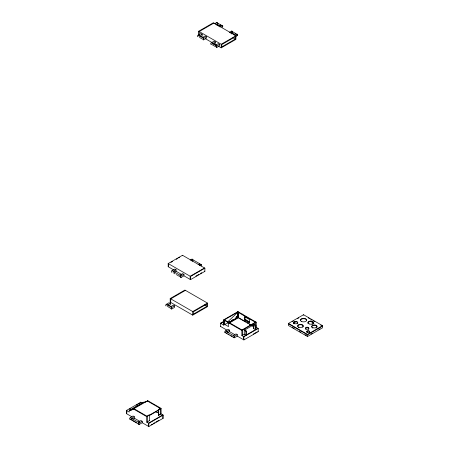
<?xml version="1.0" encoding="UTF-8"?>
<svg xmlns="http://www.w3.org/2000/svg" width="449" height="449" viewBox="0 0 449 449"><rect width="100%" height="100%" fill="white"/><g stroke="black" fill="none" stroke-linecap="round" stroke-linejoin="round"><path stroke-width="0.67" d="M227.402 322.152L238.284 311.847L223.95 320.12L223.95 325.244L220.431 323.213L220.431 326.384L226.947 330.15M199.221 35.151L198.671 34.831L198.671 31.234L213.37 22.747L235.916 35.763L235.916 39.36L221.217 47.847L218.248 46.135M213.92 23.067L199.221 31.553L199.221 34.551M214.47 23.808L216.671 22.534L222.171 25.711A0.909 0.522 -60 0 1 222.811 26.081A0.909 0.522 -60 0 1 222.171 27.193L222.171 25.711L219.971 26.979M215.756 24.549L217.956 23.275A0.909 0.522 -60 0 0 217.316 24.386A0.909 0.522 -60 0 0 217.956 24.757L219.129 25.436M198.121 36.633A0.909 0.522 -60 0 1 197.481 36.262A0.909 0.522 -60 0 1 198.121 35.151L200.871 33.563L202.157 34.304L202.157 35.785L200.507 36.739M216.856 25.391L217.956 24.757M202.157 34.304L199.407 35.892A0.909 0.522 -60 0 1 200.024 36.464M218.691 26.238L220.886 24.97A0.909 0.522 -60 0 0 220.437 25.447M206.372 36.739L203.622 38.328A0.909 0.522 -60 0 0 202.982 39.439A0.909 0.522 -60 0 0 203.622 39.804L206.372 38.221L206.372 36.739L205.086 35.999L202.336 37.587A0.909 0.522 -60 0 1 202.662 37.497M215.7 46.567A0.909 0.522 -60 0 1 215.537 46.685L211.322 44.249A0.909 0.522 -60 0 1 210.676 43.879A0.909 0.522 -60 0 1 211.322 42.767L214.072 41.185L215.352 41.925L215.352 43.407L213.702 44.356M229.321 32.379L231.521 31.11L237.016 34.281A0.909 0.522 -60 0 1 237.661 34.652A0.909 0.522 -60 0 1 237.016 35.763L221.767 44.569L221.767 46.898L235.366 39.046L235.366 36.717M215.352 41.925L212.602 43.508A0.909 0.522 -60 0 1 213.224 43.705M230.601 33.119L232.801 31.851A0.909 0.522 -60 0 0 232.161 32.962A0.909 0.522 -60 0 0 232.801 33.333L233.974 34.006M231.701 33.967L232.801 33.333M233.536 34.814L235.736 33.54A0.909 0.522 -60 0 0 235.113 34.45M219.567 44.356L216.816 45.944A0.909 0.522 -60 0 0 216.177 47.055A0.909 0.522 -60 0 0 216.816 47.426L219.567 45.837L219.567 44.356L218.287 43.615L215.537 45.203A0.909 0.522 -60 0 1 215.857 45.119M234.821 35.555L237.016 34.281L237.016 35.763M198.671 31.234L221.217 44.249L235.916 35.763M174.178 270.186L168.184 266.723L168.184 263.546L182.513 255.273L204.879 268.182L204.879 271.359L190.544 279.632L183.944 275.821L181.194 277.409L180.341 276.915M168.184 263.967L168.549 263.759L168.549 266.51L168.184 266.723M170.912 262.39L172.685 261.369M176.233 259.32L177.417 258.635M178.601 257.956L179.785 257.271M172.029 272.116A0.909 0.522 -60 0 1 171.389 271.746A0.909 0.522 -60 0 1 172.029 270.635L174.779 269.046L176.064 269.787L176.064 271.269L182.064 274.737M190.213 260.139L191.863 259.185L201.029 264.478A0.909 0.522 -60 0 1 201.668 264.848A0.909 0.522 -60 0 1 201.029 265.96M176.064 269.787L173.314 271.376A0.909 0.522 -60 0 1 173.931 271.954M191.499 260.88L193.149 259.926A0.909 0.522 -60 0 0 192.593 261.357M174.414 272.223L176.064 271.269M198.093 264.691L199.743 263.737A0.909 0.522 -60 0 0 199.289 264.214M181.194 277.409A0.909 0.522 -60 0 1 180.554 277.039A0.909 0.522 -60 0 1 181.194 275.927L183.944 274.339L183.944 275.821M199.378 265.432L201.029 264.478M168.184 263.546L190.544 276.455L204.879 268.182M190.544 279.211L190.18 279.418L190.18 276.247L204.508 267.969L204.508 268.395M195.865 276.135L198.823 274.429M200.596 273.402L201.781 272.723M170.193 298.54L184.893 290.048L207.438 303.069L207.438 306.667L192.739 315.153L170.193 302.138L170.193 298.54L192.739 311.555L207.438 303.069M185.443 290.368L170.743 298.854L170.743 302.452M166.321 305.775A0.909 0.522 -60 0 1 165.681 305.404A0.909 0.522 -60 0 1 166.321 304.293L169.071 302.71L170.356 303.451L170.356 304.933L168.706 305.881M170.356 303.451L167.606 305.034A0.909 0.522 -60 0 1 168.061 304.989M171.821 308.951A0.909 0.522 -60 0 1 171.181 308.581A0.909 0.522 -60 0 1 171.821 307.47L174.571 305.881L174.571 307.363L171.821 308.951L167.606 306.515A0.909 0.522 -60 0 0 167.774 306.398M206.888 306.347L193.289 314.199L193.289 311.87L206.888 304.018L206.888 306.347L204.508 304.972M223.585 325.031L223.585 319.907L237.919 311.634L256.194 322.186L256.194 327.304L258.226 328.483L258.226 331.654L243.891 339.932L237.297 336.121L234.546 337.71L233.261 336.969M224.315 320.333L224.792 320.058M225.162 320.272L224.685 320.547L224.685 324.397L228.507 326.603L228.507 322.752L228.984 322.477M237.549 311.847L238.649 312.482L239.02 312.268M220.431 323.213L224.023 321.136M220.431 323.634L222.592 322.388M220.431 326.384L220.796 326.176M228.968 321.922L230.169 321.231M231.364 320.541L233.16 319.503M228.659 322.522L236.286 318.122A1.162 0.668 -60 0 1 236.904 316.949A1.162 0.668 -60 0 1 237.779 316.826L237.807 317.241L237.807 312.122M242.365 314.749L242.842 314.053M228.945 322.786L236.651 318.335M229.31 322.994L238.649 317.6L237.549 316.966A1.162 0.668 -60 0 0 236.932 316.506M225.213 332.49A0.909 0.522 -60 0 1 224.741 331.946A0.909 0.522 -60 0 1 225.381 330.935L228.131 329.347L229.411 330.088L229.411 331.57L234.81 334.69M244.553 320.036L249.363 322.814L249.363 319.43L244.553 316.652L244.553 320.036L245.031 319.761L249.24 322.191M229.411 330.088L226.661 331.676A0.909 0.522 -60 0 1 227.306 332.047M227.761 332.524L229.411 331.57M241.966 329.976L255.823 321.972M223.585 319.907L241.859 330.458L256.194 322.186M251.737 325.542L252.888 324.88M241.859 330.458L241.859 335.583L244.262 334.196L244.262 330.279L254.196 324.543L255.863 325.508L255.863 329.426M234.546 337.71A0.909 0.522 -60 0 1 233.901 337.339A0.909 0.522 -60 0 1 234.546 336.228L237.297 334.64L237.297 336.121M244.262 330.279L245.929 331.244L246.293 331.031L246.293 334.948M255.498 325.721L255.498 329.633L253.461 328.46L253.461 324.543L255.498 325.721L255.863 325.508M256.194 327.304L255.717 327.585L255.717 322.461L237.442 311.909M257.861 328.27L243.526 336.548L243.526 339.719M241.859 335.583L243.891 336.756L258.226 328.483M253.354 334.045L256.901 331.996M131.849 416.756L126.45 413.641L126.45 410.465L140.784 402.192L141.895 402.832M126.45 410.886L126.814 410.678L126.814 413.428L126.45 413.641M129.177 409.308L130.362 408.629M136.277 405.211L137.456 404.532M138.64 403.847L139.824 403.163M126.45 410.465L129.233 412.075L129.233 410.38L143.568 402.102L143.933 402.315L147.12 401.299M129.233 410.38L129.598 410.594L143.933 402.315M129.598 410.594L133.426 409.37L133.426 408.949L147.76 400.671L161.107 408.382L161.107 413.927L158.744 415.291L158.379 415.078L158.379 409.954M133.426 409.37L133.903 408.674L147.25 416.38L147.25 421.925M288.477 323.42L303.546 314.721L322.55 325.699L322.55 327.815L307.486 336.514L288.477 325.536L288.477 323.42L307.486 334.398L322.55 325.699M292.091 321.759L293.298 321.063M297.519 318.627L298.725 317.931M293.899 322.41L295.105 321.714M293.393 323.123L295.779 321.748M129.974 419.125A0.909 0.522 -60 0 1 129.677 418.462A0.909 0.522 -60 0 1 130.3 417.553L133.044 415.965L134.33 416.706L134.33 418.187L139.729 421.308M134.33 416.706L131.579 418.294A0.909 0.522 -60 0 1 132.219 418.664M132.68 419.142L134.33 418.187M160.265 408.444L158.379 409.533L158.744 409.746L158.744 415.291M133.426 408.949L146.778 416.655L161.107 408.382M158.744 410.167L149.545 415.482L149.175 415.269M142.21 422.739L139.459 424.327A0.909 0.522 -60 0 1 138.82 423.957A0.909 0.522 -60 0 1 139.459 422.846L142.21 421.257L142.21 422.739L148.81 426.55L163.144 418.277L163.144 415.101L161.107 413.927M158.379 415.078L159.322 414.534M146.778 416.655L146.778 422.2L149.545 420.601L149.545 415.056L149.175 414.848L146.885 416.167L146.885 416.593M146.778 422.2L148.81 423.373L163.144 415.101M148.81 426.129L148.445 426.337L148.445 423.166L162.779 414.887L162.779 418.064L163.144 418.277M151.173 424.76L152.357 424.081M153.541 423.396L154.725 422.711M155.904 422.032L158.862 420.32M311.067 334.022L312.263 333.332M318.835 329.538L320.025 328.848M224.685 324.397L228.507 322.752M143.456 402.59L147.283 401.372L147.283 400.946L160.635 408.657L160.635 414.203M130.075 410.319L133.903 409.095M232.992 37.671L235.366 39.046M201.006 36.178L203.386 37.553M205.165 38.58L212.298 42.7M214.083 43.733L216.463 45.102M198.121 35.151L203.622 38.328L203.622 39.804M211.322 42.767L216.816 45.944L216.816 47.426M199.407 37.374L202.336 39.069M308.295 317.892L309.484 318.577M310.674 319.261L311.859 319.946M313.048 320.637L314.828 321.664M320.771 325.093L322.55 326.12L307.486 334.819L288.477 323.847M310.287 321.158L313.93 323.258M204.508 271.145L204.879 271.359M292.49 327.433L294.134 328.382M299.595 331.536L300.808 332.238M305.056 334.69L306.269 335.386M183.944 274.339L182.664 273.598L179.914 275.186A0.909 0.522 -60 0 1 180.234 275.102M172.029 270.635L181.194 275.927M173.915 273.205L175.116 273.896M176.311 274.592L179.914 276.668M249.492 321.961L245.21 319.486A0.909 0.522 -60 0 1 245.856 319.856M237.807 317.241L254.151 326.676M236.55 316.814L238.649 318.027L238.649 312.482M239.244 318.369L242.791 320.418M243.38 320.754L245.732 322.113M246.911 322.792L248.084 323.471M249.262 324.15L250.435 324.829M252.203 325.851L253.376 326.53M235.921 317.909L237.021 318.543M235.551 318.122L235.921 318.335A1.678 0.965 -60 0 1 237.667 316.219L238.228 316.668M257.861 331.446L258.226 331.654M244.262 329.858L246.293 331.031M224.427 319.845L242.337 330.183L242.337 335.308M244.262 334.196L245.929 335.162L245.929 331.244M237.297 334.64L236.011 333.899L233.261 335.487A0.909 0.522 -60 0 1 233.884 335.678M225.381 330.935L234.546 336.228M225.381 332.417L226.661 333.158M227.862 333.854L229.063 334.544M230.865 335.583L232.06 336.279M224.927 332.462L234.092 337.755M174.571 305.881L173.292 305.14L170.541 306.729A0.909 0.522 -60 0 1 171.159 306.92M166.321 304.293L171.821 307.47M156.067 411.565L158.463 412.951M155.87 411.75L157.06 412.435M149.175 420.393L149.545 420.601M142.21 421.257L140.93 420.517L138.18 422.105A0.909 0.522 -60 0 1 138.797 422.296M130.3 417.553L139.459 422.846M130.3 419.035L131.579 419.776A0.909 0.522 -60 0 0 131.748 419.658M132.18 420.124L136.378 422.548M138.18 423.587L139.459 424.327M129.845 419.08L139.01 424.372M307.486 334.398L307.486 336.514M303.546 314.721L303.546 315.147M253.825 323.549L253.825 328.674M245.031 317.05L245.031 319.761M243.891 336.756L243.891 339.932M238.542 312.543L238.542 317.668M238.284 312.268L238.284 317.392M237.919 312.055L237.919 317.179M221.217 44.249L221.217 47.847M192.739 311.555L192.739 315.153M190.544 276.455L190.544 279.632M182.513 255.273L182.513 255.694M148.81 423.373L148.81 426.55M147.76 400.671L147.76 401.097M140.784 402.192L140.784 402.613M168.162 305.084A0.909 0.522 -60 0 1 168.223 305.612M216.671 22.534A0.909 0.522 -60 0 1 217.294 23.112M231.521 31.11A0.909 0.522 -60 0 1 232.139 31.683M173.482 272.739A0.909 0.522 -60 0 1 173.314 272.857M191.863 259.185A0.909 0.522 -60 0 1 192.481 259.763M246.041 320.704A0.909 0.522 -60 0 1 246.495 320.227M236.348 316.927A1.162 0.668 -60 0 1 236.539 316.736M316.842 327.366A2.638 1.521 0 0 1 316.062 328.011M312.852 328.09A2.638 1.521 0 0 1 312.341 327.821M311.976 327.484A2.638 1.521 0 0 1 313.913 325.345A2.638 1.521 0 0 1 316.994 326.979M306.072 329.392A1.729 0.999 0 0 1 305.881 327.927A1.729 0.999 0 0 1 308.429 327.944A1.729 0.999 0 0 1 308.171 329.409M307.98 323.398A2.745 1.588 0 0 1 311.123 321.478A2.745 1.588 0 0 1 312.987 323.892M312.526 324.206A2.745 1.588 0 0 1 311.943 324.447M300.476 320.805A3.126 1.807 0 0 1 303.473 318.706A3.126 1.807 0 0 1 306.678 320.698M294.106 323.881A2.133 1.229 0 0 1 295.105 321.832A2.133 1.229 0 0 1 297.681 323.359M297.463 323.65A2.133 1.229 0 0 1 297.12 323.903M297.749 326.58A2.756 1.594 0 0 1 301.066 324.75A2.756 1.594 0 0 1 302.716 327.22M298.877 327.607A2.756 1.594 0 0 1 298.344 327.327M309.563 332.153A1.448 0.836 0 0 1 309.193 332.524M307.144 332.524A1.448 0.836 0 0 1 306.914 332.35M306.723 331.934A1.448 0.836 0 0 1 308.171 331.098A1.448 0.836 0 0 1 309.614 331.934M306.072 328.965A1.729 0.999 0 0 0 308.85 328.326A1.729 0.999 0 0 0 306.504 327.259A1.729 0.999 0 0 0 306.072 328.965M312.852 327.669A2.638 1.521 0 0 0 316.994 326.558A2.638 1.521 0 0 0 313.256 325.037A2.638 1.521 0 0 0 312.852 327.669M307.447 332.232A1.448 0.836 0 0 0 309.614 331.514A1.448 0.836 0 0 0 307.447 330.79A1.448 0.836 0 0 0 307.447 332.232M309.198 323.965A2.745 1.588 0 0 0 313.408 322.679A2.745 1.588 0 0 0 309.378 321.22A2.745 1.588 0 0 0 309.198 323.965M301.739 321.557A3.126 1.807 0 0 0 306.678 320.272A3.126 1.807 0 0 0 302.284 318.442A3.126 1.807 0 0 0 301.739 321.557M298.877 327.186A2.756 1.594 0 0 0 303.21 326.025A2.756 1.594 0 0 0 299.303 324.436A2.756 1.594 0 0 0 298.877 327.186M294.538 323.656A2.133 1.229 0 0 0 297.76 322.618A2.133 1.229 0 0 0 294.589 321.529A2.133 1.229 0 0 0 294.538 323.656"/></g></svg>
